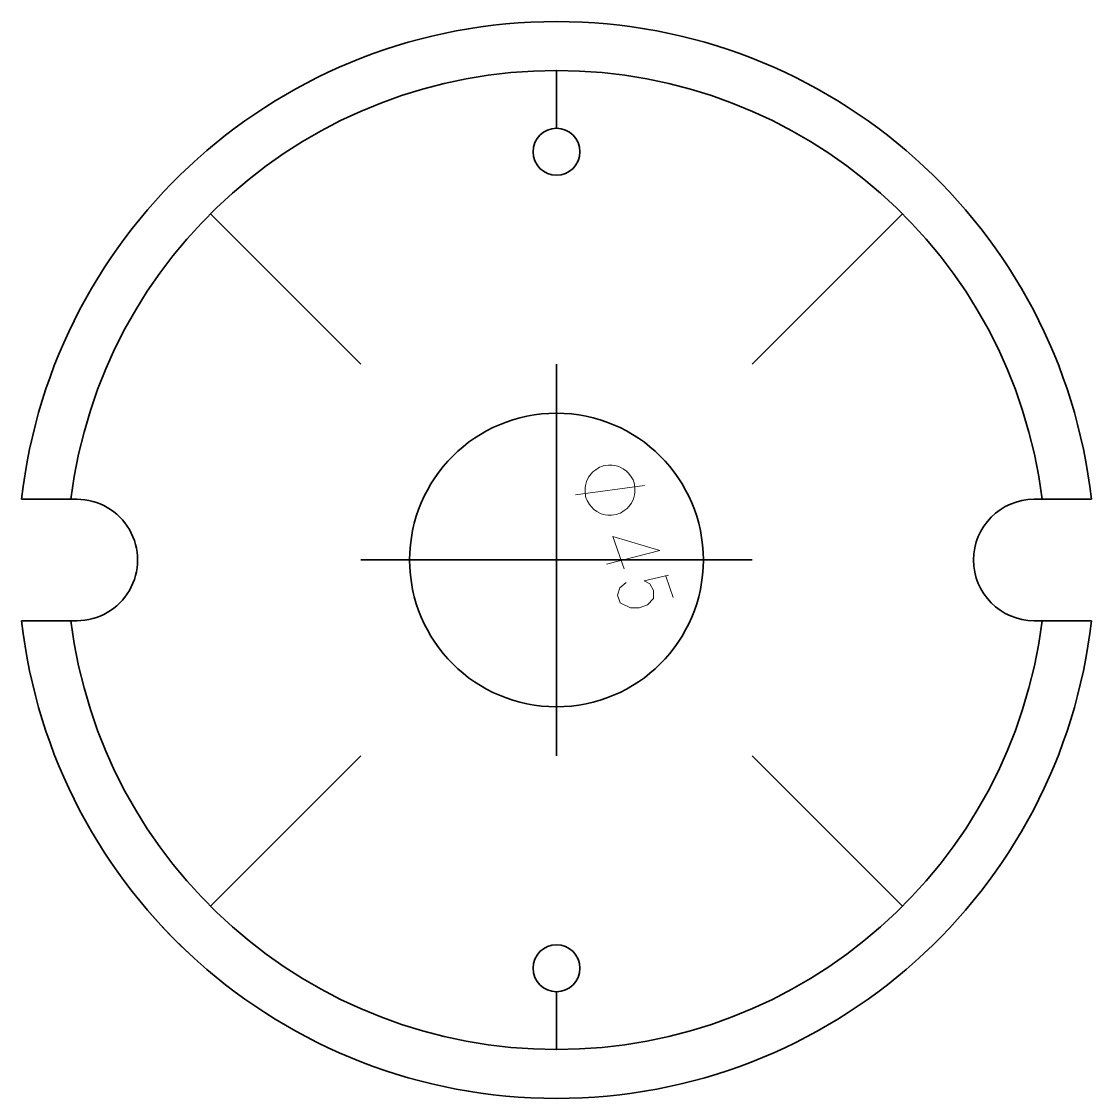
# Model space of a CAD drawing. Extents: x 62.4 to 117.1, y 53.1 to 108.1.
import ezdxf

# ---------------------------------------------------------------- set-up
doc = ezdxf.new("R2010")
doc.units = 0

msp = doc.modelspace()

# ---------------------------------------------------------------- linework, layer by layer
at = {"color": 7, "lineweight": 35, "ltscale": 0.07375}
for p, q in [((89.74649, 105.563049), (89.74649, 102.613068)), ((89.74649, 55.563049), (89.74649, 58.513031))]:
    msp.add_line(p, q, dxfattribs=at)
at = {"color": 7, "lineweight": 35, "ltscale": 0.271447}
for p, q in [((72.068817, 98.240723), (79.74649, 90.563049)), ((107.424164, 98.240723), (99.74649, 90.563049)), ((72.068817, 62.885376), (79.74649, 70.563049)), ((107.424164, 62.885376), (99.74649, 70.563049))]:
    msp.add_line(p, q, dxfattribs=at)
at = {"color": 7, "lineweight": 35}
for p, q in [((89.74649, 90.563049), (89.74649, 70.563049)), ((79.74649, 80.563049), (99.74649, 80.563049))]:
    msp.add_line(p, q, dxfattribs=at)
at = {"color": 7, "lineweight": 13, "ltscale": 0.089232}
msp.add_line((90.711365, 83.889313), (94.247742, 84.372925), dxfattribs=at)
at = {"color": 7, "lineweight": 35, "ltscale": 0.070618}
for p, q in [((62.421783, 83.663055), (65.24649, 83.663055)), ((65.24649, 77.463043), (62.421783, 77.463043))]:
    msp.add_line(p, q, dxfattribs=at)
at = {"color": 7, "lineweight": 35, "ltscale": 0.073118}
for p, q in [((114.146484, 83.663055), (117.071198, 83.663055)), ((117.071198, 77.463043), (114.146484, 77.463043))]:
    msp.add_line(p, q, dxfattribs=at)
at = {"color": 7, "lineweight": 13, "ltscale": 0.028875}
msp.add_line((95.333344, 79.739777), (95.711212, 78.648346), dxfattribs=at)
at = {"color": 7, "lineweight": 13}
msp.add_lwpolyline([(92.899414, 82.918396), (93.009674, 82.956573), (93.21109, 83.088043), (93.357391, 83.200439), (93.448517, 83.293701), (93.575714, 83.461212), (93.683838, 83.683838), (93.736816, 83.88736), (93.753754, 84.016724), (93.751648, 84.201141), (93.730438, 84.440735), (93.692261, 84.550995), (93.654083, 84.661255), (93.522644, 84.86264), (93.410248, 85.008911), (93.316956, 85.100067), (93.149475, 85.227295), (92.926849, 85.335419), (92.723297, 85.388367), (92.593964, 85.405334), (92.409515, 85.403229), (92.169952, 85.381989), (92.059692, 85.343811), (91.949463, 85.305664), (91.748016, 85.174194), (91.601746, 85.061798), (91.51059, 84.968506), (91.383392, 84.801025), (91.275299, 84.5784), (91.22229, 84.374847), (91.205353, 84.245514), (91.207458, 84.061066), (91.228668, 83.821503), (91.266846, 83.711243), (91.305023, 83.600983), (91.436462, 83.399567), (91.548859, 83.253326), (91.642151, 83.16214), (91.809662, 83.034943), (92.032257, 82.926819), (92.235809, 82.87384), (92.365173, 82.856903), (92.549591, 82.859009), (92.789185, 82.880249)], close=True, dxfattribs=at)
for points in [[(92.304443, 80.357819), (93.838562, 80.740814), (95.030518, 81.042389), (92.631256, 81.767334), (93.203796, 80.113647)], [(93.300537, 79.406372), (92.982544, 79.148132), (92.854095, 78.770294), (92.991516, 78.373413), (93.525787, 78.113953), (93.968475, 78.11908), (94.398438, 78.267944), (94.693542, 78.592316), (94.69986, 79.001923), (94.507782, 79.342865), (94.229156, 79.505646), (95.465637, 79.785583)]]:
    msp.add_lwpolyline(points, dxfattribs=at)
at = {"color": 7, "lineweight": 35}
for centre, radius in [((89.74649, 101.413055), 1.2), ((89.74649, 80.563049), 7.5), ((89.74649, 59.713043), 1.2)]:
    msp.add_circle(centre, radius, dxfattribs=at)
for centre, radius, start, end in [((89.74649, 80.563049), 27.5, 6.472555, 173.527445), ((89.74649, 80.563049), 25, 7.123024, 172.876978), ((65.24649, 80.563049), 3.1, 269.999997, 90.000003), ((114.146484, 80.563049), 3.1, 90.000003, 269.999997), ((89.74649, 80.563049), 27.5, 186.472555, 353.52745), ((89.74649, 80.563049), 25, 187.123022, 352.876969)]:
    msp.add_arc(centre, radius, start, end, dxfattribs=at)
at = {"color": 7, "lineweight": 13}
msp.add_arc((89.74649, 80.563049), 27.5, 186.472555, 227.313549, dxfattribs=at)
at = {"color": 7, "lineweight": 5}
for p in [(89.74649, 105.563049), (72.068817, 98.240723), (107.424164, 98.240723), (72.068817, 62.885376), (107.424164, 62.885376), (89.74649, 55.563049)]:
    msp.add_point(p, dxfattribs=at)

doc.saveas('drawing.dxf')
